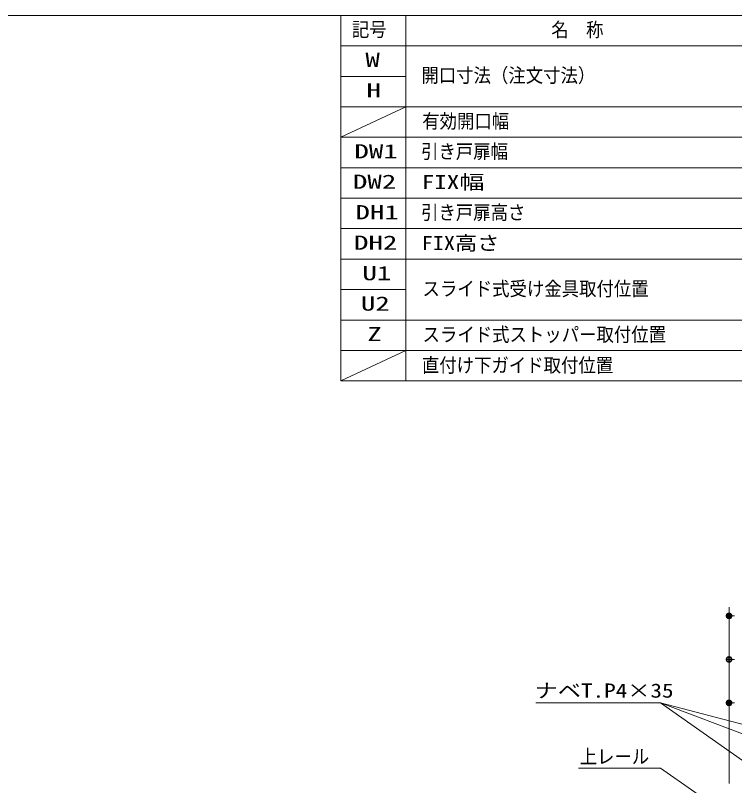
# Model space of a CAD drawing. Units: millimetres, scale not verified. Extents: x -6062 to 6062, y -3045 to 3045.
# Drawn here: x -835 to 817, y 1000 to 2770 of the extents above; entities that cross this region are included whole.
import ezdxf
from ezdxf.enums import TextEntityAlignment as Align

# ---------------------------------------------------------------- set-up
doc = ezdxf.new("R2010")
doc.units = ezdxf.units.MM
doc.header["$LTSCALE"] = 20
for name, color, linetype, lineweight in [('0-0_1図面枠', 7, 'Continuous', 9), ('0-1_2寸法-3', 7, 'Continuous', 9), ('0-3_2寸法-1', 7, 'Continuous', 9), ('0-4_0', 7, 'Continuous', 9)]:
    doc.layers.add(name, color=color, linetype=linetype, lineweight=lineweight)
doc.styles.add('ＭＳ ゴシック', font='')
doc.styles.get('ＭＳ ゴシック').set_extended_font_data('MS Gothic')

# ---------------------------------------------------------------- blocks, each defined once
blk = doc.blocks.new('_Dot')
at = {"layer": '0-4_0'}
for p, q in [((-10, 0), (-20, 0)), ((9.78, 2), (-9.78, 2)), ((7.99, 6), (-7.99, 6)), ((9.16, -3.98), (-9.16, -3.98)), ((6, -7.98), (-6, -7.98))]:
    blk.add_line(p, q, dxfattribs=at)
for points in [[(10, 0), (9.92, 1.25), (9.69, 2.49), (9.3, 3.68), (8.76, 4.82), (8.09, 5.88), (7.29, 6.85), (6.37, 7.71), (5.36, 8.44), (4.26, 9.05), (3.09, 9.51), (1.87, 9.82), (0.63, 9.98), (-0.63, 9.98), (-1.87, 9.82), (-3.09, 9.51), (-4.26, 9.05), (-5.36, 8.44), (-6.37, 7.71), (-7.29, 6.85), (-8.09, 5.88), (-8.76, 4.82), (-9.3, 3.68), (-9.69, 2.49), (-9.92, 1.25), (-10, 0), (0, 0)], [(-10, 0), (-9.92, -1.25), (-9.69, -2.49), (-9.3, -3.68), (-8.76, -4.82), (-8.09, -5.88), (-7.29, -6.85), (-6.37, -7.71), (-5.36, -8.44), (-4.26, -9.05), (-3.09, -9.51), (-1.87, -9.82), (-0.63, -9.98), (0.63, -9.98), (1.87, -9.82), (3.09, -9.51), (4.26, -9.05), (5.36, -8.44), (6.37, -7.71), (7.29, -6.85), (8.09, -5.88), (8.76, -4.82), (9.3, -3.68), (9.69, -2.49), (9.92, -1.25), (10, 0), (0, 0)]]:
    blk.add_lwpolyline(points, close=True, dxfattribs=at)
blk = doc.blocks.new('グループ-121')
at = {"layer": '0-0_1図面枠'}
blk.add_lwpolyline([(-80000, 55400), (80000, 55400), (80000, -55400), (-80000, -55400)], close=True, dxfattribs=at)
blk = doc.blocks.new('図面枠')
at = {"layer": '0-0_1図面枠'}
blk.add_blockref('グループ-121', (0, 0), dxfattribs=at)

msp = doc.modelspace()

# ---------------------------------------------------------------- linework, layer by layer
at = {"layer": '0-0_1図面枠'}
for p, q in [((62.5, 2770), (62.5, 1930)), ((2212.5, 2700), (-87.5, 2700)), ((62.5, 2630), (-87.5, 2630)), ((2212.5, 2560), (-87.5, 2560)), ((62.5, 2560), (-87.5, 2490)), ((2212.5, 2490), (-87.5, 2490)), ((2212.5, 2420), (-87.5, 2420)), ((2212.5, 2420), (-87.5, 2420)), ((2212.5, 2350), (-87.5, 2350)), ((2212.5, 2350), (-87.5, 2350)), ((2212.5, 2280), (-87.5, 2280)), ((2212.5, 2280), (-87.5, 2280)), ((2212.5, 2210), (-87.5, 2210)), ((62.5, 2140), (-87.5, 2140)), ((2212.5, 2070), (-87.5, 2070)), ((62.5, 2000), (-87.5, 1930)), ((2212.5, 2000), (-87.5, 2000))]:
    msp.add_line(p, q, dxfattribs=at)
msp.add_lwpolyline([(-87.5, 2770), (2212.5, 2770), (2212.5, 1930), (-87.5, 1930)], close=True, dxfattribs=at)
at = {"layer": '0-1_2寸法-3'}
for q in [(1125.55, 1009.11), (1344.68, 1009.11)]:
    msp.add_line((646.86, 1190.25), q, dxfattribs=at)
for points in [[(905.55, 1009.11), (646.86, 1190.25), (360.56, 1190.25)], [(804.68, 929.74), (646.86, 1040.25), (458.57, 1040.25)]]:
    msp.add_lwpolyline(points, dxfattribs=at)
at = {"layer": '0-3_2寸法-1'}
for p, q in [((804.68, 1310.25), (804.68, 1410.25)), ((804.68, 1210.25), (804.68, 1310.25)), ((804.68, 1005.25), (804.68, 1210.25))]:
    msp.add_line(p, q, dxfattribs=at)

# ---------------------------------------------------------------- block references
at = {"layer": '0-0_1図面枠', "xscale": 0.05, "yscale": 0.05}
msp.add_blockref('図面枠', (-1787.5, 0), dxfattribs=at)
at = {"layer": '0-3_2寸法-1', "xscale": 0.6356201, "yscale": 0.6356201, "rotation": 180}
for p in [(804.68, 1390.25), (804.68, 1290.25), (804.68, 1190.25)]:
    msp.add_blockref('_Dot', p, dxfattribs=at)

# ---------------------------------------------------------------- texts
at = {"layer": '0-0_1図面枠', "style": 'ＭＳ ゴシック'}
for s, width, p in [('記号', 0.9, (-61.77, 2711.64)), ('名\u3000称', 0.9, (396.3, 2711.07)), ('W', 1.5, (-30.75, 2641.83)), ('開口寸法（注文寸法）', 0.9, (97.9, 2606.25)), ('H', 1.5, (-28.25, 2571.83)), ('有効開口幅', 0.9, (99.79, 2500.98)), ('引き戸扉幅', 0.9, (97.12, 2431.35)), ('DW1', 1.5, (-56.02, 2431.74)), ('FIX幅', 1.3, (98.64, 2361.07)), ('DW2', 1.5, (-59.38, 2361.83)), ('引き戸扉高さ', 0.9, (97.12, 2291.17)), ('DH1', 1.5, (-53.51, 2291.74)), ('FIX高さ', 1.15, (98.64, 2220.88)), ('DH2', 1.5, (-56.88, 2221.83)), ('U1', 1.5, (-37.65, 2151.74)), ('スライド式受け金具取付位置', 0.9, (100.57, 2115.97)), ('U2', 1.5, (-41.02, 2081.83)), ('Z', 1.5, (-26.23, 2011.83)), ('スライド式ストッパー取付位置', 0.9, (100.57, 2010.78)), ('直付け下ガイド取付位置', 0.9, (99.05, 1940.2))]:
    msp.add_text(s, height=32.55, dxfattribs=dict(at, width=width)).set_placement(p, align=Align.BOTTOM_LEFT)
at = {"layer": '0-1_2寸法-3', "style": 'ＭＳ ゴシック'}
for s, width, p in [('ナベT.P4×35', 1.2, (358.06, 1192.64)), ('上レール', 0.9, (461.46, 1041.08))]:
    msp.add_text(s, height=32.55, dxfattribs=dict(at, width=width)).set_placement(p, align=Align.BOTTOM_LEFT)

doc.saveas('drawing.dxf')
